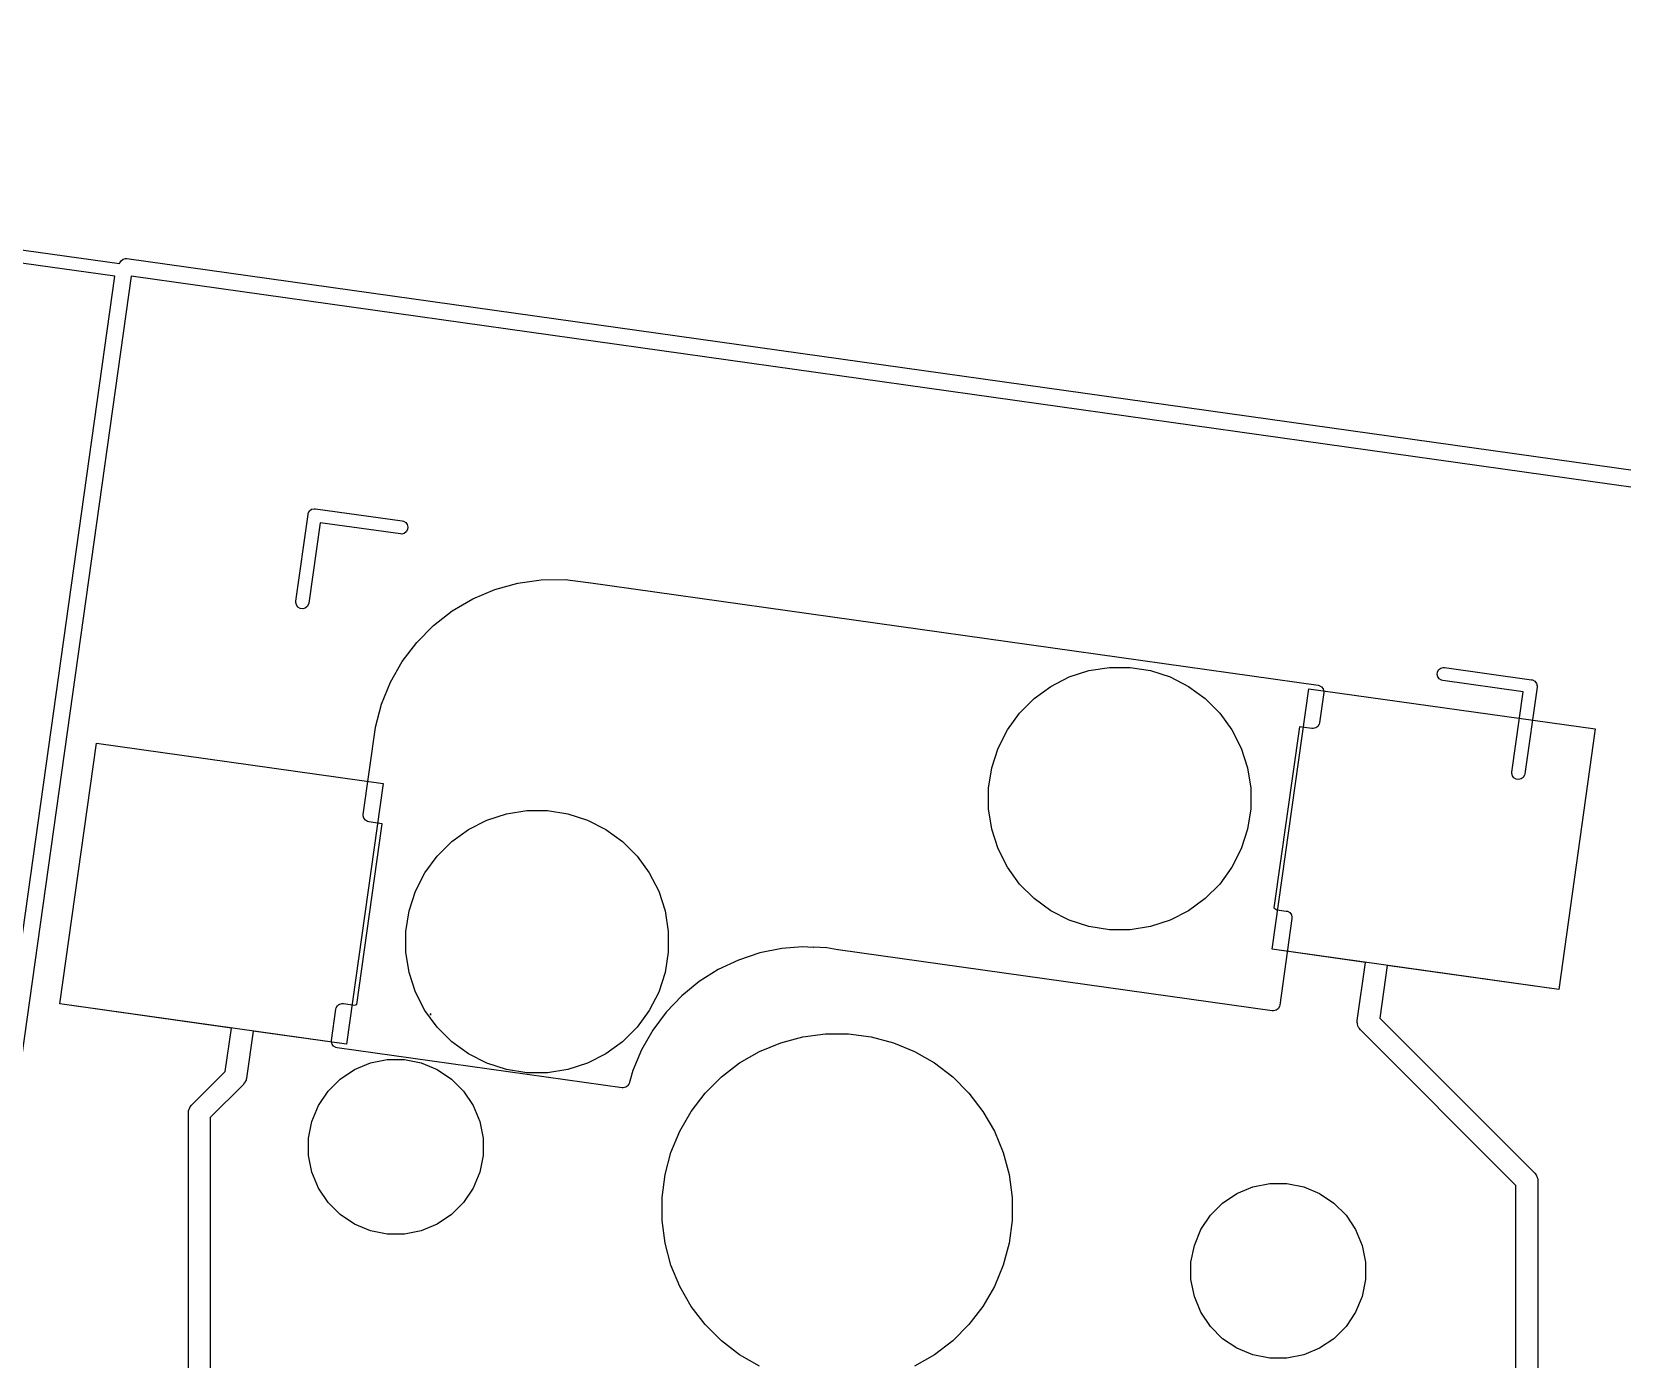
# Model space of a CAD drawing. Header units: millimetres. Extents: x 14 to 286, y -133 to -45.
# Drawn here: x 83.55 to 101.68, y -60.48 to -45.35 of the extents above; entities that cross this region are included whole.
import ezdxf

# ---------------------------------------------------------------- set-up
doc = ezdxf.new("R2010")
doc.units = ezdxf.units.MM
for name, color, linetype, true_color in [('B.Cu', 153, 'CONTINUOUS', 0x4d7fc4), ('B.Mask', 4, 'CONTINUOUS', 0x02ffee), ('B.Paste', 132, 'CONTINUOUS', 0x00c2c2), ('B.Silkscreen', 31, 'CONTINUOUS', 0xe8b2a7), ('F.Mask', 201, 'CONTINUOUS', 0xd864ff), ('F.Silkscreen', 41, 'CONTINUOUS', 0xf2eda1), ('User.Drawings', 9, 'CONTINUOUS', 0xc2c2c2)]:
    doc.layers.add(name, color=color, linetype=linetype, true_color=true_color)

msp = doc.modelspace()

# ---------------------------------------------------------------- linework, layer by layer
at = {"layer": 'B.Cu', "linetype": 'CONTINUOUS'}
for p, q in [((97.690713, -55.810808), (98.108232, -52.840004)), ((98.108232, -52.840004), (101.376117, -53.299276)), ((101.376117, -53.299276), (100.958598, -56.27008)), ((83.869567, -56.433335), (84.287086, -53.462531)), ((84.287086, -53.462531), (87.554971, -53.921803)), ((87.554971, -53.921803), (87.137452, -56.892607)), ((98.755253, -55.960419), (97.690713, -55.810808)), ((98.662316, -56.621703), (98.755253, -55.960419)), ((99.002821, -55.995213), (98.918557, -56.594781)), ((100.958598, -56.27008), (99.002821, -55.995213)), ((85.825349, -56.708202), (83.869567, -56.433335)), ((85.755854, -57.202669), (85.825349, -56.708202)), ((86.072915, -56.742995), (85.997583, -57.278997)), ((87.137452, -56.892607), (86.072915, -56.742995)), ((98.661301, -56.646186), (98.662316, -56.621703)), ((98.663502, -56.654697), (98.661301, -56.646186)), ((98.663502, -56.663487), (98.663502, -56.654697)), ((98.669552, -56.678092), (98.663502, -56.663487)), ((98.673512, -56.693405), (98.669552, -56.678092)), ((98.678804, -56.700427), (98.673512, -56.693405)), ((98.682167, -56.708546), (98.678804, -56.700427)), ((98.697712, -56.727488), (98.682167, -56.708546)), ((100.4714, -58.501176), (98.697712, -56.727488)), ((98.918557, -56.594781), (100.684788, -58.361012)), ((85.371212, -57.587312), (85.755854, -57.202669)), ((85.995171, -57.288947), (85.991811, -57.302812)), ((85.996398, -57.285986), (85.995171, -57.288947)), ((85.997583, -57.278997), (85.996398, -57.283886)), ((85.996398, -57.283886), (85.996398, -57.285986)), ((85.962088, -57.349988), (85.5846, -57.727476)), ((85.965117, -57.346296), (85.962088, -57.349988)), ((85.967057, -57.344835), (85.965117, -57.346296)), ((85.968939, -57.341639), (85.967057, -57.344835)), ((85.97717, -57.331609), (85.968939, -57.341639)), ((85.977734, -57.331046), (85.97717, -57.331609)), ((85.983785, -57.316436), (85.977734, -57.331046)), ((85.991811, -57.302812), (85.983785, -57.316436)), ((85.3346, -57.6757), (85.337002, -57.651314)), ((85.337002, -57.651314), (85.355666, -57.606254)), ((85.355666, -57.606254), (85.355671, -57.606248)), ((85.355671, -57.606248), (85.371212, -57.587312)), ((85.3346, -72.151862), (85.3346, -57.6757)), ((85.5846, -57.727476), (85.5846, -72.1606)), ((100.684788, -58.361012), (100.700334, -58.379954)), ((100.700334, -58.379954), (100.713096, -58.410766)), ((100.4714, -63.195022), (100.4714, -58.501176)), ((100.713096, -58.410766), (100.718998, -58.425014)), ((100.718998, -58.425014), (100.7214, -58.4494)), ((100.7214, -58.4494), (100.7214, -63.195022))]:
    msp.add_line(p, q, dxfattribs=at)
at = {"layer": 'B.Mask', "linetype": 'CONTINUOUS'}
for p, q in [((95.169232, -52.813278), (95.378955, -52.706419)), ((95.378955, -52.706419), (95.602812, -52.633683)), ((95.602812, -52.633683), (95.835291, -52.596862)), ((95.835291, -52.596862), (96.070669, -52.596862)), ((96.070669, -52.596862), (96.303148, -52.633683)), ((96.303148, -52.633683), (96.527005, -52.706419)), ((96.527005, -52.706419), (96.736728, -52.813278)), ((94.978808, -52.951629), (95.169232, -52.813278)), ((96.736728, -52.813278), (96.927152, -52.951629)), ((97.690713, -55.810808), (98.108232, -52.840004)), ((98.108232, -52.840004), (101.376117, -53.299276)), ((94.67402, -53.30849), (94.812371, -53.118066)), ((94.812371, -53.118066), (94.978808, -52.951629)), ((96.927152, -52.951629), (97.093589, -53.118066)), ((97.093589, -53.118066), (97.23194, -53.30849)), ((94.567161, -53.518213), (94.67402, -53.30849)), ((97.23194, -53.30849), (97.338799, -53.518213)), ((101.376117, -53.299276), (100.958598, -56.27008)), ((83.869567, -56.433335), (84.287086, -53.462531)), ((84.287086, -53.462531), (87.554971, -53.921803)), ((94.494425, -53.74207), (94.567161, -53.518213)), ((97.338799, -53.518213), (97.411535, -53.74207)), ((94.457604, -53.974549), (94.494425, -53.74207)), ((97.411535, -53.74207), (97.448356, -53.974549)), ((87.554971, -53.921803), (87.137452, -56.892607)), ((94.457604, -54.209927), (94.457604, -53.974549)), ((97.448356, -53.974549), (97.448356, -54.209927)), ((94.494425, -54.442406), (94.457604, -54.209927)), ((97.448356, -54.209927), (97.411535, -54.442406)), ((88.52753, -54.44481), (88.737253, -54.337951)), ((88.737253, -54.337951), (88.96111, -54.265215)), ((88.96111, -54.265215), (89.193589, -54.228394)), ((89.193589, -54.228394), (89.428967, -54.228394)), ((89.428967, -54.228394), (89.661446, -54.265215)), ((89.661446, -54.265215), (89.885303, -54.337951)), ((89.885303, -54.337951), (90.095026, -54.44481)), ((88.337106, -54.583161), (88.52753, -54.44481)), ((90.095026, -54.44481), (90.28545, -54.583161)), ((94.567161, -54.666263), (94.494425, -54.442406)), ((97.411535, -54.442406), (97.338799, -54.666263)), ((88.032318, -54.940022), (88.170669, -54.749598)), ((88.170669, -54.749598), (88.337106, -54.583161)), ((90.28545, -54.583161), (90.451887, -54.749598)), ((90.451887, -54.749598), (90.590238, -54.940022)), ((94.67402, -54.875986), (94.567161, -54.666263)), ((97.338799, -54.666263), (97.23194, -54.875986)), ((87.925459, -55.149745), (88.032318, -54.940022)), ((90.590238, -54.940022), (90.697097, -55.149745)), ((94.812371, -55.06641), (94.67402, -54.875986)), ((97.23194, -54.875986), (97.093589, -55.06641)), ((94.978808, -55.232847), (94.812371, -55.06641)), ((97.093589, -55.06641), (96.927152, -55.232847)), ((87.852723, -55.373602), (87.925459, -55.149745)), ((90.697097, -55.149745), (90.769833, -55.373602)), ((95.169232, -55.371198), (94.978808, -55.232847)), ((96.927152, -55.232847), (96.736728, -55.371198)), ((87.815902, -55.606081), (87.852723, -55.373602)), ((90.769833, -55.373602), (90.806654, -55.606081)), ((95.378955, -55.478057), (95.169232, -55.371198)), ((95.602812, -55.550793), (95.378955, -55.478057)), ((96.527005, -55.478057), (96.303148, -55.550793)), ((96.736728, -55.371198), (96.527005, -55.478057)), ((87.815902, -55.841459), (87.815902, -55.606081)), ((90.806654, -55.606081), (90.806654, -55.841459)), ((95.835291, -55.587614), (95.602812, -55.550793)), ((96.070669, -55.587614), (95.835291, -55.587614)), ((96.303148, -55.550793), (96.070669, -55.587614)), ((87.852723, -56.073938), (87.815902, -55.841459)), ((90.806654, -55.841459), (90.769833, -56.073938)), ((100.958598, -56.27008), (97.690713, -55.810808)), ((87.925459, -56.297795), (87.852723, -56.073938)), ((90.769833, -56.073938), (90.697097, -56.297795)), ((88.032318, -56.507518), (87.925459, -56.297795)), ((90.697097, -56.297795), (90.590238, -56.507518)), ((87.137452, -56.892607), (83.869567, -56.433335)), ((88.170669, -56.697942), (88.032318, -56.507518)), ((90.590238, -56.507518), (90.451887, -56.697942)), ((88.337106, -56.864379), (88.170669, -56.697942)), ((90.451887, -56.697942), (90.28545, -56.864379)), ((88.52753, -57.00273), (88.337106, -56.864379)), ((90.28545, -56.864379), (90.095026, -57.00273)), ((91.846123, -56.975555), (92.087821, -56.87544)), ((92.087821, -56.87544), (92.340519, -56.807729)), ((92.340519, -56.807729), (92.599894, -56.773582)), ((92.599894, -56.773582), (92.861506, -56.773582)), ((92.861506, -56.773582), (93.120881, -56.807729)), ((93.120881, -56.807729), (93.373579, -56.87544)), ((93.373579, -56.87544), (93.615277, -56.975555)), ((87.228741, -57.18038), (87.409853, -57.105361)), ((87.409853, -57.105361), (87.602121, -57.067116)), ((87.602121, -57.067116), (87.798155, -57.067116)), ((87.798155, -57.067116), (87.990423, -57.105361)), ((87.990423, -57.105361), (88.171535, -57.18038)), ((88.737253, -57.109589), (88.52753, -57.00273)), ((88.96111, -57.182325), (88.737253, -57.109589)), ((89.885303, -57.109589), (89.661446, -57.182325)), ((90.095026, -57.00273), (89.885303, -57.109589)), ((91.412008, -57.26562), (91.61956, -57.106361)), ((91.61956, -57.106361), (91.846123, -56.975555)), ((93.615277, -56.975555), (93.84184, -57.106361)), ((93.84184, -57.106361), (94.049392, -57.26562)), ((86.927128, -57.427908), (87.065745, -57.289291)), ((87.065745, -57.289291), (87.228741, -57.18038)), ((88.171535, -57.18038), (88.334531, -57.289291)), ((88.334531, -57.289291), (88.473148, -57.427908)), ((89.193589, -57.219146), (88.96111, -57.182325)), ((89.428967, -57.219146), (89.193589, -57.219146)), ((89.661446, -57.182325), (89.428967, -57.219146)), ((91.22702, -57.450608), (91.412008, -57.26562)), ((94.049392, -57.26562), (94.23438, -57.450608)), ((86.818217, -57.590904), (86.927128, -57.427908)), ((88.473148, -57.427908), (88.582059, -57.590904)), ((91.067761, -57.65816), (91.22702, -57.450608)), ((94.23438, -57.450608), (94.393639, -57.65816)), ((86.743198, -57.772016), (86.818217, -57.590904)), ((88.582059, -57.590904), (88.657078, -57.772016)), ((90.936955, -57.884723), (91.067761, -57.65816)), ((94.393639, -57.65816), (94.524445, -57.884723)), ((86.704953, -57.964284), (86.743198, -57.772016)), ((88.657078, -57.772016), (88.695323, -57.964284)), ((86.704953, -58.160318), (86.704953, -57.964284)), ((88.695323, -57.964284), (88.695323, -58.160318)), ((90.83684, -58.126421), (90.936955, -57.884723)), ((94.524445, -57.884723), (94.62456, -58.126421)), ((86.743198, -58.352586), (86.704953, -58.160318)), ((88.695323, -58.160318), (88.657078, -58.352586)), ((90.769129, -58.379119), (90.83684, -58.126421)), ((94.62456, -58.126421), (94.692271, -58.379119)), ((86.818217, -58.533698), (86.743198, -58.352586)), ((88.657078, -58.352586), (88.582059, -58.533698)), ((90.734982, -58.638494), (90.769129, -58.379119)), ((94.692271, -58.379119), (94.726418, -58.638494)), ((86.927128, -58.696694), (86.818217, -58.533698)), ((88.582059, -58.533698), (88.473148, -58.696694)), ((97.289865, -58.594378), (97.470977, -58.519359)), ((97.470977, -58.519359), (97.663245, -58.481114)), ((97.663245, -58.481114), (97.859279, -58.481114)), ((97.859279, -58.481114), (98.051547, -58.519359)), ((98.051547, -58.519359), (98.232659, -58.594378)), ((87.065745, -58.835311), (86.927128, -58.696694)), ((88.473148, -58.696694), (88.334531, -58.835311)), ((90.734982, -58.900106), (90.734982, -58.638494)), ((94.726418, -58.638494), (94.726418, -58.900106)), ((96.988252, -58.841906), (97.126869, -58.703289)), ((97.126869, -58.703289), (97.289865, -58.594378)), ((98.232659, -58.594378), (98.395655, -58.703289)), ((98.395655, -58.703289), (98.534272, -58.841906)), ((87.228741, -58.944222), (87.065745, -58.835311)), ((88.334531, -58.835311), (88.171535, -58.944222)), ((90.769129, -59.159481), (90.734982, -58.900106)), ((94.726418, -58.900106), (94.692271, -59.159481)), ((96.879341, -59.004902), (96.988252, -58.841906)), ((98.534272, -58.841906), (98.643183, -59.004902)), ((87.409853, -59.019241), (87.228741, -58.944222)), ((87.602121, -59.057486), (87.409853, -59.019241)), ((87.798155, -59.057486), (87.602121, -59.057486)), ((87.990423, -59.019241), (87.798155, -59.057486)), ((88.171535, -58.944222), (87.990423, -59.019241)), ((96.804322, -59.186014), (96.879341, -59.004902)), ((98.643183, -59.004902), (98.718202, -59.186014)), ((90.83684, -59.412179), (90.769129, -59.159481)), ((94.692271, -59.159481), (94.62456, -59.412179)), ((96.766077, -59.378282), (96.804322, -59.186014)), ((98.718202, -59.186014), (98.756447, -59.378282)), ((90.936955, -59.653877), (90.83684, -59.412179)), ((94.62456, -59.412179), (94.524445, -59.653877)), ((96.766077, -59.574316), (96.766077, -59.378282)), ((98.756447, -59.378282), (98.756447, -59.574316)), ((91.067761, -59.88044), (90.936955, -59.653877)), ((94.524445, -59.653877), (94.393639, -59.88044)), ((96.804322, -59.766584), (96.766077, -59.574316)), ((98.756447, -59.574316), (98.718202, -59.766584)), ((96.879341, -59.947696), (96.804322, -59.766584)), ((98.718202, -59.766584), (98.643183, -59.947696)), ((91.22702, -60.087992), (91.067761, -59.88044)), ((94.393639, -59.88044), (94.23438, -60.087992)), ((96.988252, -60.110692), (96.879341, -59.947696)), ((98.643183, -59.947696), (98.534272, -60.110692)), ((91.412008, -60.27298), (91.22702, -60.087992)), ((94.23438, -60.087992), (94.049392, -60.27298)), ((97.126869, -60.249309), (96.988252, -60.110692)), ((98.534272, -60.110692), (98.395655, -60.249309)), ((91.61956, -60.432239), (91.412008, -60.27298)), ((94.049392, -60.27298), (93.84184, -60.432239)), ((97.289865, -60.35822), (97.126869, -60.249309)), ((97.470977, -60.433239), (97.289865, -60.35822)), ((98.232659, -60.35822), (98.051547, -60.433239)), ((98.395655, -60.249309), (98.232659, -60.35822)), ((91.846123, -60.563045), (91.61956, -60.432239)), ((93.84184, -60.432239), (93.615277, -60.563045)), ((97.663245, -60.471484), (97.470977, -60.433239)), ((97.859279, -60.471484), (97.663245, -60.471484)), ((98.051547, -60.433239), (97.859279, -60.471484))]:
    msp.add_line(p, q, dxfattribs=at)
at = {"layer": 'B.Paste', "linetype": 'CONTINUOUS'}
for p, q in [((97.690713, -55.810808), (98.108232, -52.840004)), ((98.108232, -52.840004), (101.376117, -53.299276)), ((101.376117, -53.299276), (100.958598, -56.27008)), ((83.869567, -56.433335), (84.287086, -53.462531)), ((84.287086, -53.462531), (87.554971, -53.921803)), ((87.554971, -53.921803), (87.137452, -56.892607)), ((100.958598, -56.27008), (97.690713, -55.810808)), ((87.137452, -56.892607), (83.869567, -56.433335))]:
    msp.add_line(p, q, dxfattribs=at)
at = {"layer": 'B.Silkscreen', "linetype": 'CONTINUOUS'}
for p, q in [((88.827767, -51.708609), (89.089776, -51.636501)), ((89.089776, -51.636501), (89.358954, -51.599208)), ((89.358954, -51.599208), (89.630698, -51.59737)), ((89.630698, -51.59737), (89.894825, -51.630326)), ((89.894825, -51.630326), (89.896661, -51.630403)), ((89.896661, -51.630403), (98.214914, -52.799457)), ((88.342995, -51.951763), (88.577413, -51.814299)), ((88.577413, -51.814299), (88.827767, -51.708609)), ((88.128526, -52.118649), (88.342995, -51.951763)), ((87.937674, -52.312101), (88.128526, -52.118649)), ((87.773705, -52.528808), (87.937674, -52.312101)), ((87.639426, -52.765064), (87.773705, -52.528808)), ((87.537132, -53.016826), (87.639426, -52.765064)), ((98.214914, -52.799457), (98.229203, -52.80292)), ((98.229203, -52.80292), (98.254417, -52.817773)), ((98.278746, -52.884165), (98.230035, -53.230759)), ((98.254417, -52.817773), (98.272028, -52.841143)), ((98.272028, -52.841143), (98.277019, -52.860443)), ((98.277019, -52.860443), (98.279355, -52.869475)), ((98.279355, -52.869475), (98.278746, -52.884165)), ((87.468576, -53.279786), (87.537132, -53.016826)), ((87.328789, -54.273749), (87.467962, -53.283481)), ((87.467962, -53.283481), (87.468671, -53.280551)), ((87.468671, -53.280551), (87.468576, -53.279786)), ((98.001738, -53.27441), (97.711498, -55.339578)), ((98.145326, -53.294591), (98.001738, -53.27441)), ((98.160006, -53.295199), (98.145326, -53.294591)), ((98.160017, -53.295201), (98.160006, -53.295199)), ((98.188349, -53.287873), (98.160017, -53.295201)), ((98.211719, -53.270262), (98.188349, -53.287873)), ((98.226572, -53.245048), (98.211719, -53.270262)), ((98.230035, -53.230759), (98.226572, -53.245048)), ((87.256711, -56.439224), (87.546114, -54.380028)), ((87.328179, -54.288439), (87.328789, -54.273749)), ((87.335507, -54.316771), (87.328179, -54.288439)), ((87.353118, -54.340141), (87.335507, -54.316771)), ((87.378332, -54.354994), (87.353118, -54.340141)), ((87.392621, -54.358457), (87.378332, -54.354994)), ((87.546114, -54.380028), (87.392621, -54.358457)), ((97.711498, -55.339578), (97.744227, -55.358857)), ((97.744227, -55.358857), (97.853064, -55.374154)), ((97.916896, -55.458862), (97.777722, -56.44913)), ((97.853064, -55.374154), (97.867353, -55.377617)), ((97.867353, -55.377617), (97.892567, -55.39247)), ((97.892567, -55.39247), (97.910178, -55.41584)), ((97.910178, -55.41584), (97.917506, -55.444172)), ((97.917506, -55.444172), (97.916896, -55.458862)), ((92.101313, -55.802057), (91.849871, -55.852228)), ((92.338288, -55.784304), (92.101313, -55.802057)), ((92.457723, -55.788925), (92.338288, -55.784304)), ((92.462258, -55.787895), (92.457723, -55.788925)), ((92.613106, -55.795051), (92.462258, -55.787895)), ((92.739455, -55.816751), (92.613106, -55.795051)), ((92.739949, -55.816679), (92.739455, -55.816751)), ((92.741674, -55.817097), (92.739949, -55.816679)), ((97.693014, -56.512962), (92.741674, -55.817097)), ((91.606418, -55.932669), (91.374582, -56.042179)), ((91.849871, -55.852228), (91.606418, -55.932669)), ((91.157821, -56.179127), (90.959365, -56.34147)), ((91.374582, -56.042179), (91.157821, -56.179127)), ((90.959365, -56.34147), (90.782173, -56.526789)), ((86.966939, -56.848446), (87.017041, -56.49195)), ((87.017041, -56.49195), (87.020504, -56.47766)), ((87.020504, -56.47766), (87.035357, -56.452446)), ((87.035357, -56.452446), (87.058727, -56.434835)), ((87.058727, -56.434835), (87.060254, -56.43444)), ((87.060254, -56.43444), (87.087059, -56.427507)), ((87.087059, -56.427507), (87.101749, -56.428117)), ((87.101749, -56.428117), (87.227128, -56.445738)), ((87.227128, -56.445738), (87.252923, -56.439067)), ((87.252923, -56.439067), (87.256711, -56.439224)), ((88.09191, -56.546924), (88.090859, -56.55198)), ((88.090859, -56.55198), (88.101207, -56.553434)), ((88.101207, -56.553434), (88.09191, -56.546924)), ((90.782173, -56.526789), (90.628886, -56.732321)), ((97.707703, -56.513571), (97.693014, -56.512962)), ((97.707704, -56.513572), (97.707703, -56.513571)), ((97.707705, -56.513572), (97.707704, -56.513571)), ((97.707704, -56.513571), (97.707704, -56.513572)), ((97.736036, -56.506244), (97.707705, -56.513572)), ((97.759406, -56.488633), (97.736036, -56.506244)), ((97.774259, -56.463419), (97.759406, -56.488633)), ((97.777722, -56.44913), (97.774259, -56.463419)), ((90.628886, -56.732321), (90.50179, -56.955002)), ((86.966329, -56.863136), (86.966939, -56.848446)), ((86.973657, -56.891468), (86.966329, -56.863136)), ((86.991268, -56.914838), (86.973657, -56.891468)), ((87.016482, -56.929691), (86.991268, -56.914838)), ((87.030771, -56.933154), (87.016482, -56.929691)), ((90.27885, -57.389642), (87.030771, -56.933154)), ((90.50179, -56.955002), (90.402779, -57.191512)), ((90.402779, -57.191512), (90.368118, -57.314937)), ((90.29354, -57.390252), (90.27885, -57.389642)), ((90.321872, -57.382924), (90.29354, -57.390252)), ((90.345242, -57.365313), (90.321872, -57.382924)), ((90.360095, -57.340099), (90.345242, -57.365313)), ((90.362434, -57.323454), (90.360095, -57.340099)), ((90.368118, -57.314937), (90.362434, -57.323454))]:
    msp.add_line(p, q, dxfattribs=at)
at = {"layer": 'F.Mask', "linetype": 'CONTINUOUS'}
for p, q in [((95.169232, -52.813278), (95.378955, -52.706419)), ((95.378955, -52.706419), (95.602812, -52.633683)), ((95.602812, -52.633683), (95.835291, -52.596862)), ((95.835291, -52.596862), (96.070669, -52.596862)), ((96.070669, -52.596862), (96.303148, -52.633683)), ((96.303148, -52.633683), (96.527005, -52.706419)), ((96.527005, -52.706419), (96.736728, -52.813278)), ((94.978808, -52.951629), (95.169232, -52.813278)), ((96.736728, -52.813278), (96.927152, -52.951629)), ((94.67402, -53.30849), (94.812371, -53.118066)), ((94.812371, -53.118066), (94.978808, -52.951629)), ((96.927152, -52.951629), (97.093589, -53.118066)), ((97.093589, -53.118066), (97.23194, -53.30849)), ((94.567161, -53.518213), (94.67402, -53.30849)), ((97.23194, -53.30849), (97.338799, -53.518213)), ((94.494425, -53.74207), (94.567161, -53.518213)), ((97.338799, -53.518213), (97.411535, -53.74207)), ((94.457604, -53.974549), (94.494425, -53.74207)), ((97.411535, -53.74207), (97.448356, -53.974549)), ((94.457604, -54.209927), (94.457604, -53.974549)), ((97.448356, -53.974549), (97.448356, -54.209927)), ((94.494425, -54.442406), (94.457604, -54.209927)), ((97.448356, -54.209927), (97.411535, -54.442406)), ((88.52753, -54.44481), (88.737253, -54.337951)), ((88.737253, -54.337951), (88.96111, -54.265215)), ((88.96111, -54.265215), (89.193589, -54.228394)), ((89.193589, -54.228394), (89.428967, -54.228394)), ((89.428967, -54.228394), (89.661446, -54.265215)), ((89.661446, -54.265215), (89.885303, -54.337951)), ((89.885303, -54.337951), (90.095026, -54.44481)), ((88.337106, -54.583161), (88.52753, -54.44481)), ((90.095026, -54.44481), (90.28545, -54.583161)), ((94.567161, -54.666263), (94.494425, -54.442406)), ((97.411535, -54.442406), (97.338799, -54.666263)), ((88.032318, -54.940022), (88.170669, -54.749598)), ((88.170669, -54.749598), (88.337106, -54.583161)), ((90.28545, -54.583161), (90.451887, -54.749598)), ((90.451887, -54.749598), (90.590238, -54.940022)), ((94.67402, -54.875986), (94.567161, -54.666263)), ((97.338799, -54.666263), (97.23194, -54.875986)), ((87.925459, -55.149745), (88.032318, -54.940022)), ((90.590238, -54.940022), (90.697097, -55.149745)), ((94.812371, -55.06641), (94.67402, -54.875986)), ((97.23194, -54.875986), (97.093589, -55.06641)), ((94.978808, -55.232847), (94.812371, -55.06641)), ((97.093589, -55.06641), (96.927152, -55.232847)), ((87.852723, -55.373602), (87.925459, -55.149745)), ((90.697097, -55.149745), (90.769833, -55.373602)), ((95.169232, -55.371198), (94.978808, -55.232847)), ((96.927152, -55.232847), (96.736728, -55.371198)), ((87.815902, -55.606081), (87.852723, -55.373602)), ((90.769833, -55.373602), (90.806654, -55.606081)), ((95.378955, -55.478057), (95.169232, -55.371198)), ((95.602812, -55.550793), (95.378955, -55.478057)), ((96.527005, -55.478057), (96.303148, -55.550793)), ((96.736728, -55.371198), (96.527005, -55.478057)), ((87.815902, -55.841459), (87.815902, -55.606081)), ((90.806654, -55.606081), (90.806654, -55.841459)), ((95.835291, -55.587614), (95.602812, -55.550793)), ((96.070669, -55.587614), (95.835291, -55.587614)), ((96.303148, -55.550793), (96.070669, -55.587614)), ((87.852723, -56.073938), (87.815902, -55.841459)), ((90.806654, -55.841459), (90.769833, -56.073938)), ((87.925459, -56.297795), (87.852723, -56.073938)), ((90.769833, -56.073938), (90.697097, -56.297795)), ((88.032318, -56.507518), (87.925459, -56.297795)), ((90.697097, -56.297795), (90.590238, -56.507518)), ((88.170669, -56.697942), (88.032318, -56.507518)), ((90.590238, -56.507518), (90.451887, -56.697942)), ((88.337106, -56.864379), (88.170669, -56.697942)), ((90.451887, -56.697942), (90.28545, -56.864379)), ((88.52753, -57.00273), (88.337106, -56.864379)), ((90.28545, -56.864379), (90.095026, -57.00273)), ((91.846123, -56.975555), (92.087821, -56.87544)), ((92.087821, -56.87544), (92.340519, -56.807729)), ((92.340519, -56.807729), (92.599894, -56.773582)), ((92.599894, -56.773582), (92.861506, -56.773582)), ((92.861506, -56.773582), (93.120881, -56.807729)), ((93.120881, -56.807729), (93.373579, -56.87544)), ((93.373579, -56.87544), (93.615277, -56.975555)), ((87.228741, -57.18038), (87.409853, -57.105361)), ((87.409853, -57.105361), (87.602121, -57.067116)), ((87.602121, -57.067116), (87.798155, -57.067116)), ((87.798155, -57.067116), (87.990423, -57.105361)), ((87.990423, -57.105361), (88.171535, -57.18038)), ((88.737253, -57.109589), (88.52753, -57.00273)), ((88.96111, -57.182325), (88.737253, -57.109589)), ((89.885303, -57.109589), (89.661446, -57.182325)), ((90.095026, -57.00273), (89.885303, -57.109589)), ((91.412008, -57.26562), (91.61956, -57.106361)), ((91.61956, -57.106361), (91.846123, -56.975555)), ((93.615277, -56.975555), (93.84184, -57.106361)), ((93.84184, -57.106361), (94.049392, -57.26562)), ((86.927128, -57.427908), (87.065745, -57.289291)), ((87.065745, -57.289291), (87.228741, -57.18038)), ((88.171535, -57.18038), (88.334531, -57.289291)), ((88.334531, -57.289291), (88.473148, -57.427908)), ((89.193589, -57.219146), (88.96111, -57.182325)), ((89.428967, -57.219146), (89.193589, -57.219146)), ((89.661446, -57.182325), (89.428967, -57.219146)), ((91.22702, -57.450608), (91.412008, -57.26562)), ((94.049392, -57.26562), (94.23438, -57.450608)), ((86.818217, -57.590904), (86.927128, -57.427908)), ((88.473148, -57.427908), (88.582059, -57.590904)), ((91.067761, -57.65816), (91.22702, -57.450608)), ((94.23438, -57.450608), (94.393639, -57.65816)), ((86.743198, -57.772016), (86.818217, -57.590904)), ((88.582059, -57.590904), (88.657078, -57.772016)), ((90.936955, -57.884723), (91.067761, -57.65816)), ((94.393639, -57.65816), (94.524445, -57.884723)), ((86.704953, -57.964284), (86.743198, -57.772016)), ((88.657078, -57.772016), (88.695323, -57.964284)), ((86.704953, -58.160318), (86.704953, -57.964284)), ((88.695323, -57.964284), (88.695323, -58.160318)), ((90.83684, -58.126421), (90.936955, -57.884723)), ((94.524445, -57.884723), (94.62456, -58.126421)), ((86.743198, -58.352586), (86.704953, -58.160318)), ((88.695323, -58.160318), (88.657078, -58.352586)), ((90.769129, -58.379119), (90.83684, -58.126421)), ((94.62456, -58.126421), (94.692271, -58.379119)), ((86.818217, -58.533698), (86.743198, -58.352586)), ((88.657078, -58.352586), (88.582059, -58.533698)), ((90.734982, -58.638494), (90.769129, -58.379119)), ((94.692271, -58.379119), (94.726418, -58.638494)), ((86.927128, -58.696694), (86.818217, -58.533698)), ((88.582059, -58.533698), (88.473148, -58.696694)), ((97.289865, -58.594378), (97.470977, -58.519359)), ((97.470977, -58.519359), (97.663245, -58.481114)), ((97.663245, -58.481114), (97.859279, -58.481114)), ((97.859279, -58.481114), (98.051547, -58.519359)), ((98.051547, -58.519359), (98.232659, -58.594378)), ((87.065745, -58.835311), (86.927128, -58.696694)), ((88.473148, -58.696694), (88.334531, -58.835311)), ((90.734982, -58.900106), (90.734982, -58.638494)), ((94.726418, -58.638494), (94.726418, -58.900106)), ((96.988252, -58.841906), (97.126869, -58.703289)), ((97.126869, -58.703289), (97.289865, -58.594378)), ((98.232659, -58.594378), (98.395655, -58.703289)), ((98.395655, -58.703289), (98.534272, -58.841906)), ((87.228741, -58.944222), (87.065745, -58.835311)), ((88.334531, -58.835311), (88.171535, -58.944222)), ((90.769129, -59.159481), (90.734982, -58.900106)), ((94.726418, -58.900106), (94.692271, -59.159481)), ((96.879341, -59.004902), (96.988252, -58.841906)), ((98.534272, -58.841906), (98.643183, -59.004902)), ((87.409853, -59.019241), (87.228741, -58.944222)), ((87.602121, -59.057486), (87.409853, -59.019241)), ((87.798155, -59.057486), (87.602121, -59.057486)), ((87.990423, -59.019241), (87.798155, -59.057486)), ((88.171535, -58.944222), (87.990423, -59.019241)), ((96.804322, -59.186014), (96.879341, -59.004902)), ((98.643183, -59.004902), (98.718202, -59.186014)), ((90.83684, -59.412179), (90.769129, -59.159481)), ((94.692271, -59.159481), (94.62456, -59.412179)), ((96.766077, -59.378282), (96.804322, -59.186014)), ((98.718202, -59.186014), (98.756447, -59.378282)), ((90.936955, -59.653877), (90.83684, -59.412179)), ((94.62456, -59.412179), (94.524445, -59.653877)), ((96.766077, -59.574316), (96.766077, -59.378282)), ((98.756447, -59.378282), (98.756447, -59.574316)), ((91.067761, -59.88044), (90.936955, -59.653877)), ((94.524445, -59.653877), (94.393639, -59.88044)), ((96.804322, -59.766584), (96.766077, -59.574316)), ((98.756447, -59.574316), (98.718202, -59.766584)), ((96.879341, -59.947696), (96.804322, -59.766584)), ((98.718202, -59.766584), (98.643183, -59.947696)), ((91.22702, -60.087992), (91.067761, -59.88044)), ((94.393639, -59.88044), (94.23438, -60.087992)), ((96.988252, -60.110692), (96.879341, -59.947696)), ((98.643183, -59.947696), (98.534272, -60.110692)), ((91.412008, -60.27298), (91.22702, -60.087992)), ((94.23438, -60.087992), (94.049392, -60.27298)), ((97.126869, -60.249309), (96.988252, -60.110692)), ((98.534272, -60.110692), (98.395655, -60.249309)), ((91.61956, -60.432239), (91.412008, -60.27298)), ((94.049392, -60.27298), (93.84184, -60.432239)), ((97.289865, -60.35822), (97.126869, -60.249309)), ((97.470977, -60.433239), (97.289865, -60.35822)), ((98.232659, -60.35822), (98.051547, -60.433239)), ((98.395655, -60.249309), (98.232659, -60.35822)), ((91.846123, -60.563045), (91.61956, -60.432239)), ((93.84184, -60.432239), (93.615277, -60.563045)), ((97.663245, -60.471484), (97.470977, -60.433239)), ((97.859279, -60.471484), (97.663245, -60.471484)), ((98.051547, -60.433239), (97.859279, -60.471484))]:
    msp.add_line(p, q, dxfattribs=at)
at = {"layer": 'F.Silkscreen', "linetype": 'CONTINUOUS'}
for p, q in [((91.846123, -56.975555), (92.087821, -56.87544)), ((92.087821, -56.87544), (92.340519, -56.807729)), ((92.340519, -56.807729), (92.599894, -56.773582)), ((92.599894, -56.773582), (92.861506, -56.773582)), ((92.861506, -56.773582), (93.120881, -56.807729)), ((93.120881, -56.807729), (93.373579, -56.87544)), ((93.373579, -56.87544), (93.615277, -56.975555)), ((87.228741, -57.18038), (87.409853, -57.105361)), ((87.409853, -57.105361), (87.602121, -57.067116)), ((87.602121, -57.067116), (87.798155, -57.067116)), ((87.798155, -57.067116), (87.990423, -57.105361)), ((87.990423, -57.105361), (88.171535, -57.18038)), ((91.412008, -57.26562), (91.61956, -57.106361)), ((91.61956, -57.106361), (91.846123, -56.975555)), ((93.615277, -56.975555), (93.84184, -57.106361)), ((93.84184, -57.106361), (94.049392, -57.26562)), ((86.927128, -57.427908), (87.065745, -57.289291)), ((87.065745, -57.289291), (87.228741, -57.18038)), ((88.171535, -57.18038), (88.334531, -57.289291)), ((88.334531, -57.289291), (88.473148, -57.427908)), ((91.22702, -57.450608), (91.412008, -57.26562)), ((94.049392, -57.26562), (94.23438, -57.450608)), ((86.818217, -57.590904), (86.927128, -57.427908)), ((88.473148, -57.427908), (88.582059, -57.590904)), ((91.067761, -57.65816), (91.22702, -57.450608)), ((94.23438, -57.450608), (94.393639, -57.65816)), ((86.743198, -57.772016), (86.818217, -57.590904)), ((88.582059, -57.590904), (88.657078, -57.772016)), ((90.936955, -57.884723), (91.067761, -57.65816)), ((94.393639, -57.65816), (94.524445, -57.884723)), ((86.704953, -57.964284), (86.743198, -57.772016)), ((88.657078, -57.772016), (88.695323, -57.964284)), ((86.704953, -58.160318), (86.704953, -57.964284)), ((88.695323, -57.964284), (88.695323, -58.160318)), ((90.83684, -58.126421), (90.936955, -57.884723)), ((94.524445, -57.884723), (94.62456, -58.126421)), ((86.743198, -58.352586), (86.704953, -58.160318)), ((88.695323, -58.160318), (88.657078, -58.352586)), ((90.769129, -58.379119), (90.83684, -58.126421)), ((94.62456, -58.126421), (94.692271, -58.379119)), ((86.818217, -58.533698), (86.743198, -58.352586)), ((88.657078, -58.352586), (88.582059, -58.533698)), ((90.734982, -58.638494), (90.769129, -58.379119)), ((94.692271, -58.379119), (94.726418, -58.638494)), ((86.927128, -58.696694), (86.818217, -58.533698)), ((88.582059, -58.533698), (88.473148, -58.696694)), ((97.289865, -58.594378), (97.470977, -58.519359)), ((97.470977, -58.519359), (97.663245, -58.481114)), ((97.663245, -58.481114), (97.859279, -58.481114)), ((97.859279, -58.481114), (98.051547, -58.519359)), ((98.051547, -58.519359), (98.232659, -58.594378)), ((87.065745, -58.835311), (86.927128, -58.696694)), ((88.473148, -58.696694), (88.334531, -58.835311)), ((90.734982, -58.900106), (90.734982, -58.638494)), ((94.726418, -58.638494), (94.726418, -58.900106)), ((96.988252, -58.841906), (97.126869, -58.703289)), ((97.126869, -58.703289), (97.289865, -58.594378)), ((98.232659, -58.594378), (98.395655, -58.703289)), ((98.395655, -58.703289), (98.534272, -58.841906)), ((87.228741, -58.944222), (87.065745, -58.835311)), ((88.334531, -58.835311), (88.171535, -58.944222)), ((90.769129, -59.159481), (90.734982, -58.900106)), ((94.726418, -58.900106), (94.692271, -59.159481)), ((96.879341, -59.004902), (96.988252, -58.841906)), ((98.534272, -58.841906), (98.643183, -59.004902)), ((87.409853, -59.019241), (87.228741, -58.944222)), ((87.602121, -59.057486), (87.409853, -59.019241)), ((87.798155, -59.057486), (87.602121, -59.057486)), ((87.990423, -59.019241), (87.798155, -59.057486)), ((88.171535, -58.944222), (87.990423, -59.019241)), ((96.804322, -59.186014), (96.879341, -59.004902)), ((98.643183, -59.004902), (98.718202, -59.186014)), ((90.83684, -59.412179), (90.769129, -59.159481)), ((94.692271, -59.159481), (94.62456, -59.412179)), ((96.766077, -59.378282), (96.804322, -59.186014)), ((98.718202, -59.186014), (98.756447, -59.378282)), ((90.936955, -59.653877), (90.83684, -59.412179)), ((94.62456, -59.412179), (94.524445, -59.653877)), ((96.766077, -59.574316), (96.766077, -59.378282)), ((98.756447, -59.378282), (98.756447, -59.574316)), ((91.067761, -59.88044), (90.936955, -59.653877)), ((94.524445, -59.653877), (94.393639, -59.88044)), ((96.804322, -59.766584), (96.766077, -59.574316)), ((98.756447, -59.574316), (98.718202, -59.766584)), ((96.879341, -59.947696), (96.804322, -59.766584)), ((98.718202, -59.766584), (98.643183, -59.947696)), ((91.22702, -60.087992), (91.067761, -59.88044)), ((94.393639, -59.88044), (94.23438, -60.087992)), ((96.988252, -60.110692), (96.879341, -59.947696)), ((98.643183, -59.947696), (98.534272, -60.110692)), ((91.412008, -60.27298), (91.22702, -60.087992)), ((94.23438, -60.087992), (94.049392, -60.27298)), ((97.126869, -60.249309), (96.988252, -60.110692)), ((98.534272, -60.110692), (98.395655, -60.249309)), ((91.61956, -60.432239), (91.412008, -60.27298)), ((94.049392, -60.27298), (93.84184, -60.432239)), ((97.289865, -60.35822), (97.126869, -60.249309)), ((97.470977, -60.433239), (97.289865, -60.35822)), ((98.232659, -60.35822), (98.051547, -60.433239)), ((98.395655, -60.249309), (98.232659, -60.35822)), ((91.846123, -60.563045), (91.61956, -60.432239)), ((93.84184, -60.432239), (93.615277, -60.563045)), ((97.663245, -60.471484), (97.470977, -60.433239)), ((97.859279, -60.471484), (97.663245, -60.471484)), ((98.051547, -60.433239), (97.859279, -60.471484))]:
    msp.add_line(p, q, dxfattribs=at)
at = {"layer": 'User.Drawings', "linetype": 'CONTINUOUS'}
for p, q in [((65.752358, -45.352803), (84.551233, -47.994812)), ((84.497045, -48.13867), (65.805752, -45.51178)), ((84.551233, -47.994812), (84.553213, -47.986646)), ((84.553213, -47.986646), (84.568066, -47.961432)), ((84.568066, -47.961432), (84.591436, -47.943821)), ((84.591436, -47.943821), (84.619768, -47.936493)), ((84.619768, -47.936493), (84.634458, -47.937103)), ((84.634458, -47.937103), (103.499065, -50.58835)), ((81.870148, -66.830014), (84.497045, -48.13867)), ((84.681761, -48.139419), (82.05748, -66.812147)), ((103.315614, -50.758235), (84.681761, -48.139419)), ((86.559592, -51.843042), (86.698765, -50.852774)), ((86.698765, -50.852774), (86.702228, -50.838485)), ((86.702228, -50.838485), (86.717081, -50.813271)), ((86.836867, -50.947919), (86.708132, -51.863918)), ((86.717081, -50.813271), (86.740451, -50.79566)), ((86.740451, -50.79566), (86.768783, -50.788332)), ((86.768783, -50.788332), (86.783473, -50.788942)), ((86.783473, -50.788942), (87.773741, -50.928115)), ((87.752865, -51.076655), (86.836867, -50.947919)), ((87.773741, -50.928115), (87.78803, -50.931578)), ((87.78803, -50.931578), (87.813244, -50.946431)), ((87.813244, -50.946431), (87.830855, -50.969801)), ((87.767555, -51.077265), (87.752865, -51.076655)), ((87.795887, -51.069937), (87.767555, -51.077265)), ((87.819257, -51.052326), (87.795887, -51.069937)), ((87.83411, -51.027112), (87.819257, -51.052326)), ((87.830855, -50.969801), (87.838183, -50.998133)), ((87.838183, -50.998133), (87.83411, -51.027112)), ((86.558982, -51.857732), (86.559592, -51.843042)), ((86.56631, -51.886064), (86.558982, -51.857732)), ((86.583921, -51.909434), (86.56631, -51.886064)), ((86.609135, -51.924287), (86.583921, -51.909434)), ((86.638114, -51.92836), (86.609135, -51.924287)), ((86.666446, -51.921032), (86.638114, -51.92836)), ((86.689816, -51.903421), (86.666446, -51.921032)), ((86.704669, -51.878207), (86.689816, -51.903421)), ((86.708132, -51.863918), (86.704669, -51.878207)), ((99.57164, -52.676714), (99.575713, -52.647735)), ((99.578968, -52.705046), (99.57164, -52.676714)), ((99.575713, -52.647735), (99.590566, -52.622521)), ((99.596579, -52.728416), (99.578968, -52.705046)), ((99.590566, -52.622521), (99.613936, -52.60491)), ((99.621793, -52.743269), (99.596579, -52.728416)), ((99.613936, -52.60491), (99.642268, -52.597582)), ((99.636082, -52.746732), (99.621793, -52.743269)), ((100.55208, -52.875467), (99.636082, -52.746732)), ((99.642268, -52.597582), (99.656958, -52.598192)), ((99.656958, -52.598192), (100.647226, -52.737365)), ((100.647226, -52.737365), (100.661515, -52.740828)), ((100.661515, -52.740828), (100.686729, -52.755681)), ((100.686729, -52.755681), (100.70434, -52.779051)), ((100.423345, -53.791465), (100.55208, -52.875467)), ((100.711058, -52.822073), (100.571885, -53.812341)), ((100.70434, -52.779051), (100.711668, -52.807383)), ((100.711668, -52.807383), (100.711058, -52.822073)), ((100.422735, -53.806155), (100.423345, -53.791465)), ((100.430063, -53.834487), (100.422735, -53.806155)), ((100.447674, -53.857857), (100.430063, -53.834487)), ((100.553569, -53.851844), (100.530199, -53.869455)), ((100.568422, -53.82663), (100.553569, -53.851844)), ((100.571885, -53.812341), (100.568422, -53.82663)), ((100.472888, -53.87271), (100.447674, -53.857857)), ((100.501867, -53.876783), (100.472888, -53.87271)), ((100.530199, -53.869455), (100.501867, -53.876783))]:
    msp.add_line(p, q, dxfattribs=at)

doc.saveas('drawing.dxf')
